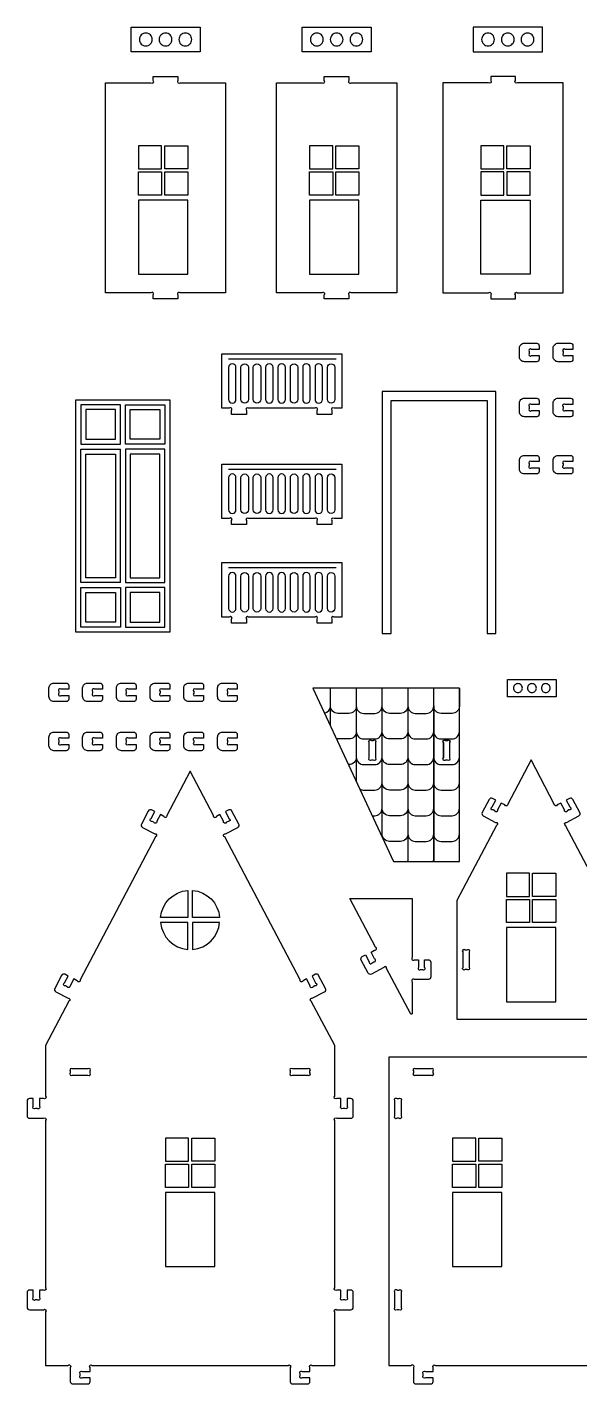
# Model space of a CAD drawing. Extents: x -873 to 1166, y -558 to 770.
# Drawn here: x -193 to 344, y -558 to 760 of the extents above; entities that cross this region are included whole.
import ezdxf

# ---------------------------------------------------------------- set-up
doc = ezdxf.new("R2010")
doc.units = 0
doc.header["$MEASUREMENT"] = 0
doc.layers.add('LAYER1', color=18, linetype='CONTINUOUS')

msp = doc.modelspace()

# ---------------------------------------------------------------- linework, layer by layer
at = {"layer": 'LAYER1'}
for points in [[(-91.7, 759.9), (-24.5, 759.9), (-24.5, 735.9), (-91.7, 735.9)], [(74.5, 759.9), (141.7, 759.9), (141.7, 735.9), (74.5, 735.9)], [(308, 759.9), (240.8, 759.9), (240.8, 735.9), (308, 735.9)], [(-62, 644.7), (-84.5, 644.7), (-84.5, 622.2), (-62, 622.2)], [(-59, 622.2), (-59, 644.7), (-36.5, 644.7), (-36.5, 622.2)], [(104.3, 644.7), (81.8, 644.7), (81.8, 622.2), (104.3, 622.2)], [(107.3, 622.2), (107.3, 644.7), (129.8, 644.7), (129.8, 622.2)], [(270.6, 622.2), (270.6, 644.7), (248.1, 644.7), (248.1, 622.2)], [(273.6, 644.7), (296.1, 644.7), (296.1, 622.2), (273.6, 622.2)], [(-84.5, 596.7), (-84.5, 619.2), (-62, 619.2), (-62, 596.7)], [(-36.5, 596.7), (-59, 596.7), (-59, 619.2), (-36.5, 619.2)], [(81.8, 596.7), (81.8, 619.2), (104.3, 619.2), (104.3, 596.7)], [(129.8, 596.7), (107.3, 596.7), (107.3, 619.2), (129.8, 619.2)], [(248.1, 596.7), (270.6, 596.7), (270.6, 619.2), (248.1, 619.2)], [(296.1, 596.7), (296.1, 619.2), (273.6, 619.2), (273.6, 596.7)], [(-84.5, 519.9), (-36.5, 519.9), (-36.5, 591.9), (-84.5, 591.9)], [(81.8, 519.9), (129.8, 519.9), (129.8, 591.9), (81.8, 591.9)], [(296.1, 519.9), (248.1, 519.9), (248.1, 591.9), (296.1, 591.9)], [(-54, 172.4), (-145.2, 172.4), (-145.2, 398), (-54, 398)], [(262.8, 170.9), (262.8, 406.1), (152.4, 406.1), (152.4, 170.9), (161.1, 170.9), (161.1, 397.4), (254.2, 397.4), (254.2, 170.9)], [(-140.4, 393.2), (-140.4, 354.8), (-102, 354.8), (-102, 393.2)], [(-135.6, 388.4), (-135.6, 359.6), (-106.8, 359.6), (-106.8, 388.4)], [(-97.2, 354.8), (-97.2, 393.2), (-58.8, 393.2), (-58.8, 354.8)], [(-92.4, 359.6), (-92.4, 388.4), (-63.6, 388.4), (-63.6, 359.6)], [(-135.6, 225.2), (-135.6, 345.2), (-106.8, 345.2), (-106.8, 225.2)], [(-97.2, 220.4), (-58.8, 220.4), (-58.8, 350), (-97.2, 350)], [(-92.4, 225.2), (-63.6, 225.2), (-63.6, 345.2), (-92.4, 345.2)], [(-140.4, 215.6), (-102, 215.6), (-102, 177.2), (-140.4, 177.2)], [(-97.2, 177.2), (-58.8, 177.2), (-58.8, 215.6), (-97.2, 215.6)], [(-135.6, 210.8), (-106.8, 210.8), (-106.8, 182), (-135.6, 182)], [(-92.4, 182), (-63.6, 182), (-63.6, 210.8), (-92.4, 210.8)], [(274.1, 126.4), (321.5, 126.4), (321.5, 109.5), (274.1, 109.5)], [(163.5, -50.3), (217.8, -50.3), (227.4, -50.3), (227.4, 117.8), (85.1, 117.8)], [(295.5, -61.8), (273, -61.8), (273, -84.3), (295.5, -84.3)], [(298.5, -84.3), (298.5, -61.8), (321, -61.8), (321, -84.3)], [(273, -109.8), (273, -87.3), (295.5, -87.3), (295.5, -109.8)], [(321, -109.8), (298.5, -109.8), (298.5, -87.3), (321, -87.3)], [(273, -186.7), (321, -186.7), (321, -114.6), (273, -114.6)], [(-35.7, -319), (-58.2, -319), (-58.2, -341.5), (-35.7, -341.5)], [(-32.7, -341.5), (-32.7, -319), (-10.2, -319), (-10.2, -341.5)], [(243.2, -319), (220.7, -319), (220.7, -341.5), (243.2, -341.5)], [(246.2, -341.5), (246.2, -319), (268.7, -319), (268.7, -341.5)], [(-58.2, -367), (-58.2, -344.5), (-35.7, -344.5), (-35.7, -367)], [(-10.2, -367), (-32.7, -367), (-32.7, -344.5), (-10.2, -344.5)], [(220.7, -367), (220.7, -344.5), (243.2, -344.5), (243.2, -367)], [(268.7, -367), (246.2, -367), (246.2, -344.5), (268.7, -344.5)], [(-58.2, -443.8), (-10.2, -443.8), (-10.2, -371.8), (-58.2, -371.8)], [(220.7, -443.8), (268.7, -443.8), (268.7, -371.8), (220.7, -371.8)]]:
    msp.add_lwpolyline(points, close=True, dxfattribs=at)
for points in [[(-77.3, 754.1, 0.414214), (-83.6, 747.9, 0.414214), (-77.3, 741.7, 0.414214), (-71.1, 747.9, 0.414214)], [(-58.1, 754.1, 0.414214), (-64.4, 747.9, 0.414214), (-58.1, 741.7, 0.414214), (-51.9, 747.9, 0.414214)], [(-38.9, 754.1, 0.414214), (-45.2, 747.9, 0.414214), (-38.9, 741.7, 0.414214), (-32.7, 747.9, 0.414214)], [(88.9, 754.1, 0.414214), (82.7, 747.9, 0.414214), (88.9, 741.7, 0.414214), (95.1, 747.9, 0.414214)], [(108.1, 754.1, 0.414214), (101.9, 747.9, 0.414214), (108.1, 741.7, 0.414214), (114.3, 747.9, 0.414214)], [(127.3, 754.1, 0.414214), (121.1, 747.9, 0.414214), (127.3, 741.7, 0.414214), (133.5, 747.9, 0.414214)], [(255.2, 754.1, 0.414214), (249, 747.9, 0.414214), (255.2, 741.7, 0.414214), (261.4, 747.9, 0.414214)], [(274.4, 754.1, 0.414214), (268.2, 747.9, 0.414214), (274.4, 741.7, 0.414214), (280.6, 747.9, 0.414214)], [(293.6, 754.1, 0.414214), (287.4, 747.9, 0.414214), (293.6, 741.7, 0.414214), (299.8, 747.9, 0.414214)], [(-116.5, 705.9), (-72.3, 705.9, 1), (-70.1, 708), (-70.1, 711.9), (-46.1, 711.9), (-46.1, 708, 1), (-44, 705.9), (0.2, 705.9), (0.2, 501.9), (-44, 501.9, 1), (-46.1, 499.8), (-46.1, 495.9), (-70.1, 495.9), (-70.1, 499.8, 1), (-72.3, 501.9), (-116.5, 501.9)], [(49.8, 705.9), (94, 705.9, 1), (96.1, 708), (96.1, 711.9), (120.1, 711.9), (120.1, 708, 1), (122.3, 705.9), (166.5, 705.9), (166.5, 501.9), (122.3, 501.9, 1), (120.1, 499.8), (120.1, 495.9), (96.1, 495.9), (96.1, 499.8, 1), (94, 501.9), (49.8, 501.9)], [(328.1, 705.9), (283.9, 705.9, -1), (281.8, 708), (281.8, 711.9), (257.8, 711.9), (257.8, 708, -1), (255.6, 705.9), (211.4, 705.9), (211.4, 501.9), (255.6, 501.9, -1), (257.8, 499.8), (257.8, 495.9), (281.8, 495.9), (281.8, 499.8, -1), (283.9, 501.9), (328.1, 501.9)], [(302.5, 434.9), (290.5, 434.9, -0.414214), (285.7, 439.7), (285.7, 448.1, -0.414214), (290.5, 452.9), (302.5, 452.9, -0.414214), (304.9, 450.5), (304.9, 446.9), (297.4, 446.9, 1), (295.3, 444.8), (295.3, 443, 1), (297.4, 440.9), (304.9, 440.9), (304.9, 437.3, -0.414214)], [(335.3, 434.9), (323.3, 434.9, -0.414214), (318.5, 439.7), (318.5, 448.1, -0.414214), (323.3, 452.9), (335.3, 452.9, -0.414214), (337.7, 450.5), (337.7, 446.9), (330.2, 446.9, 1), (328.1, 444.8), (328.1, 443, 1), (330.2, 440.9), (337.7, 440.9), (337.7, 437.3, -0.414214)], [(6, 383.8), (6, 387.7, 1), (3.8, 389.8), (-3.6, 389.8), (-3.6, 442.6), (113.1, 442.6), (113.1, 389.8), (105.6, 389.8, 1), (103.5, 387.7), (103.5, 383.8), (89.1, 383.8), (89.1, 387.7, 1), (87, 389.8), (22.5, 389.8, 1), (20.4, 387.7), (20.4, 383.8)], [(10.3, 398.2), (10.3, 429.4, 1), (3.1, 429.4), (3.1, 398.2, 1)], [(15.1, 398.2), (15.1, 429.4, -1), (22.3, 429.4), (22.3, 398.2, -1)], [(27.1, 398.2), (27.1, 429.4, -1), (34.3, 429.4), (34.3, 398.2, -1)], [(46.3, 398.2), (46.3, 429.4, 1), (39.1, 429.4), (39.1, 398.2, 1)], [(58.3, 398.2), (58.3, 429.4, 1), (51.1, 429.4), (51.1, 398.2, 1)], [(63.1, 398.2), (63.1, 429.4, -1), (70.3, 429.4), (70.3, 398.2, -1)], [(82.3, 398.2), (82.3, 429.4, 1), (75.1, 429.4), (75.1, 398.2, 1)], [(94.3, 398.2), (94.3, 429.4, 1), (87.1, 429.4), (87.1, 398.2, 1)], [(99.1, 398.2), (99.1, 429.4, -1), (106.3, 429.4), (106.3, 398.2, -1)], [(302.5, 381.5), (290.5, 381.5, -0.414214), (285.7, 386.3), (285.7, 394.7, -0.414214), (290.5, 399.5), (302.5, 399.5, -0.414214), (304.9, 397.1), (304.9, 393.5), (297.4, 393.5, 1), (295.3, 391.3), (295.3, 389.6, 1), (297.4, 387.5), (304.9, 387.5), (304.9, 383.9, -0.414214)], [(335.3, 381.5), (323.3, 381.5, -0.414214), (318.5, 386.3), (318.5, 394.7, -0.414214), (323.3, 399.5), (335.3, 399.5, -0.414214), (337.7, 397.1), (337.7, 393.5), (330.2, 393.5, 1), (328.1, 391.3), (328.1, 389.6, 1), (330.2, 387.5), (337.7, 387.5), (337.7, 383.9, -0.414214)], [(302.5, 325.9), (290.5, 325.9, -0.414214), (285.7, 330.7), (285.7, 339.1, -0.414214), (290.5, 343.9), (302.5, 343.9, -0.414214), (304.9, 341.5), (304.9, 337.9), (297.4, 337.9, 1), (295.3, 335.8), (295.3, 334.1, 1), (297.4, 331.9), (304.9, 331.9), (304.9, 328.3, -0.414214)], [(335.3, 325.9), (323.3, 325.9, -0.414214), (318.5, 330.7), (318.5, 339.1, -0.414214), (323.3, 343.9), (335.3, 343.9, -0.414214), (337.7, 341.5), (337.7, 337.9), (330.2, 337.9, 1), (328.1, 335.8), (328.1, 334.1, 1), (330.2, 331.9), (337.7, 331.9), (337.7, 328.3, -0.414214)], [(6, 276.7), (6, 280.6, 1), (3.8, 282.7), (-3.6, 282.7), (-3.6, 335.5), (113.1, 335.5), (113.1, 282.7), (105.6, 282.7, 1), (103.5, 280.6), (103.5, 276.7), (89.1, 276.7), (89.1, 280.6, 1), (87, 282.7), (22.5, 282.7, 1), (20.4, 280.6), (20.4, 276.7)], [(10.3, 291.1), (10.3, 322.3, 1), (3.1, 322.3), (3.1, 291.1, 1)], [(15.1, 291.1), (15.1, 322.3, -1), (22.3, 322.3), (22.3, 291.1, -1)], [(27.1, 291.1), (27.1, 322.3, -1), (34.3, 322.3), (34.3, 291.1, -1)], [(46.3, 291.1), (46.3, 322.3, 1), (39.1, 322.3), (39.1, 291.1, 1)], [(58.3, 291.1), (58.3, 322.3, 1), (51.1, 322.3), (51.1, 291.1, 1)], [(63.1, 291.1), (63.1, 322.3, -1), (70.3, 322.3), (70.3, 291.1, -1)], [(82.3, 291.1), (82.3, 322.3, 1), (75.1, 322.3), (75.1, 291.1, 1)], [(94.3, 291.1), (94.3, 322.3, 1), (87.1, 322.3), (87.1, 291.1, 1)], [(99.1, 291.1), (99.1, 322.3, -1), (106.3, 322.3), (106.3, 291.1, -1)], [(6, 181), (6, 184.8, 1), (3.8, 187), (-3.6, 187), (-3.6, 239.8), (113.1, 239.8), (113.1, 187), (105.6, 187, 1), (103.5, 184.8), (103.5, 181), (89.1, 181), (89.1, 184.8, 1), (87, 187), (22.5, 187, 1), (20.4, 184.8), (20.4, 181)], [(10.3, 195.4), (10.3, 226.6, 1), (3.1, 226.6), (3.1, 195.4, 1)], [(15.1, 195.4), (15.1, 226.6, -1), (22.3, 226.6), (22.3, 195.4, -1)], [(27.1, 195.4), (27.1, 226.6, -1), (34.3, 226.6), (34.3, 195.4, -1)], [(46.3, 195.4), (46.3, 226.6, 1), (39.1, 226.6), (39.1, 195.4, 1)], [(58.3, 195.4), (58.3, 226.6, 1), (51.1, 226.6), (51.1, 195.4, 1)], [(63.1, 195.4), (63.1, 226.6, -1), (70.3, 226.6), (70.3, 195.4, -1)], [(82.3, 195.4), (82.3, 226.6, 1), (75.1, 226.6), (75.1, 195.4, 1)], [(94.3, 195.4), (94.3, 226.6, 1), (87.1, 226.6), (87.1, 195.4, 1)], [(99.1, 195.4), (99.1, 226.6, -1), (106.3, 226.6), (106.3, 195.4, -1)], [(-154.6, 104.9), (-166.6, 104.9, -0.414214), (-171.4, 109.7), (-171.4, 118.1, -0.414214), (-166.6, 122.9), (-154.6, 122.9, -0.414214), (-152.2, 120.5), (-152.2, 116.9), (-159.7, 116.9, 1), (-161.8, 114.7), (-161.8, 113, 1), (-159.7, 110.9), (-152.2, 110.9), (-152.2, 107.3, -0.414214)], [(-121.9, 104.9), (-133.9, 104.9, -0.414214), (-138.7, 109.7), (-138.7, 118.1, -0.414214), (-133.9, 122.9), (-121.9, 122.9, -0.414214), (-119.5, 120.5), (-119.5, 116.9), (-126.9, 116.9, 1), (-129.1, 114.7), (-129.1, 113, 1), (-126.9, 110.9), (-119.5, 110.9), (-119.5, 107.3, -0.414214)], [(-89.1, 104.9), (-101.1, 104.9, -0.414214), (-105.9, 109.7), (-105.9, 118.1, -0.414214), (-101.1, 122.9), (-89.1, 122.9, -0.414214), (-86.7, 120.5), (-86.7, 116.9), (-94.2, 116.9, 1), (-96.3, 114.7), (-96.3, 113, 1), (-94.2, 110.9), (-86.7, 110.9), (-86.7, 107.3, -0.414214)], [(-56.3, 104.9), (-68.3, 104.9, -0.414214), (-73.1, 109.7), (-73.1, 118.1, -0.414214), (-68.3, 122.9), (-56.3, 122.9, -0.414214), (-53.9, 120.5), (-53.9, 116.9), (-61.4, 116.9, 1), (-63.5, 114.7), (-63.5, 113, 1), (-61.4, 110.9), (-53.9, 110.9), (-53.9, 107.3, -0.414214)], [(-23.6, 104.9), (-35.6, 104.9, -0.414214), (-40.4, 109.7), (-40.4, 118.1, -0.414214), (-35.6, 122.9), (-23.6, 122.9, -0.414214), (-21.2, 120.5), (-21.2, 116.9), (-28.7, 116.9, 1), (-30.8, 114.7), (-30.8, 113, 1), (-28.7, 110.9), (-21.2, 110.9), (-21.2, 107.3, -0.414214)], [(9.2, 104.9), (-2.8, 104.9, -0.414214), (-7.6, 109.7), (-7.6, 118.1, -0.414214), (-2.8, 122.9), (9.2, 122.9, -0.414214), (11.6, 120.5), (11.6, 116.9), (4.1, 116.9, 1), (2, 114.7), (2, 113, 1), (4.1, 110.9), (11.6, 110.9), (11.6, 107.3, -0.414214)], [(284.2, 122.3, 0.414214), (279.9, 118, 0.414214), (284.2, 113.6, 0.414214), (288.6, 118, 0.414214)], [(297.8, 122.3, 0.414214), (293.4, 118, 0.414214), (297.8, 113.6, 0.414214), (302.2, 118, 0.414214)], [(311.3, 122.3, 0.414214), (307, 118, 0.414214), (311.3, 113.6, 0.414214), (315.7, 118, 0.414214)], [(-154.6, 57.2), (-166.6, 57.2, -0.414214), (-171.4, 62), (-171.4, 70.4, -0.414214), (-166.6, 75.2), (-154.6, 75.2, -0.414214), (-152.2, 72.8), (-152.2, 69.2), (-159.7, 69.2, 1), (-161.8, 67.1), (-161.8, 65.3, 1), (-159.7, 63.2), (-152.2, 63.2), (-152.2, 59.6, -0.414214)], [(-121.9, 57.2), (-133.9, 57.2, -0.414214), (-138.7, 62), (-138.7, 70.4, -0.414214), (-133.9, 75.2), (-121.9, 75.2, -0.414214), (-119.5, 72.8), (-119.5, 69.2), (-126.9, 69.2, 1), (-129.1, 67.1), (-129.1, 65.3, 1), (-126.9, 63.2), (-119.5, 63.2), (-119.5, 59.6, -0.414214)], [(-89.1, 57.2), (-101.1, 57.2, -0.414214), (-105.9, 62), (-105.9, 70.4, -0.414214), (-101.1, 75.2), (-89.1, 75.2, -0.414214), (-86.7, 72.8), (-86.7, 69.2), (-94.2, 69.2, 1), (-96.3, 67.1), (-96.3, 65.3, 1), (-94.2, 63.2), (-86.7, 63.2), (-86.7, 59.6, -0.414214)], [(-56.3, 57.2), (-68.3, 57.2, -0.414214), (-73.1, 62), (-73.1, 70.4, -0.414214), (-68.3, 75.2), (-56.3, 75.2, -0.414214), (-53.9, 72.8), (-53.9, 69.2), (-61.4, 69.2, 1), (-63.5, 67.1), (-63.5, 65.3, 1), (-61.4, 63.2), (-53.9, 63.2), (-53.9, 59.6, -0.414214)], [(-23.6, 57.2), (-35.6, 57.2, -0.414214), (-40.4, 62), (-40.4, 70.4, -0.414214), (-35.6, 75.2), (-23.6, 75.2, -0.414214), (-21.2, 72.8), (-21.2, 69.2), (-28.7, 69.2, 1), (-30.8, 67.1), (-30.8, 65.3, 1), (-28.7, 63.2), (-21.2, 63.2), (-21.2, 59.6, -0.414214)], [(9.2, 57.2), (-2.8, 57.2, -0.414214), (-7.6, 62), (-7.6, 70.4, -0.414214), (-2.8, 75.2), (9.2, 75.2, -0.414214), (11.6, 72.8), (11.6, 69.2), (4.1, 69.2, 1), (2, 67.1), (2, 65.3, 1), (4.1, 63.2), (11.6, 63.2), (11.6, 59.6, -0.414214)], [(145.8, 65), (145.8, 50.1, -1), (143.7, 48), (141.9, 48, -1), (139.8, 50.1), (139.8, 65, -1), (141.9, 67.2), (143.7, 67.2, -1)], [(217.8, 65), (217.8, 50.1, -1), (215.7, 48), (214, 48, -1), (211.8, 50.1), (211.8, 65, -1), (214, 67.2), (215.7, 67.2, -1)], [(-80.6, -17.3), (-68.7, -23.6, -1), (-67.8, -26.5), (-141.1, -165.4, -1), (-143.9, -166.3), (-147.4, -164.5), (-150.9, -171.1, -1), (-153.7, -172), (-155.3, -171.2, -1), (-156.2, -168.3), (-152.7, -161.7), (-155.9, -160, 0.414214), (-159.1, -161), (-165.8, -173.7, 0.414214), (-164.8, -177), (-152.9, -183.3, -1), (-152, -186.1), (-174.7, -229), (-174.7, -278.4, -1), (-176.8, -280.6), (-180.7, -280.6), (-180.7, -288, -1), (-182.8, -290.2), (-184.5, -290.2, -1), (-186.7, -288), (-186.7, -280.6), (-190.3, -280.6, 0.414214), (-192.7, -283), (-192.7, -297.4, 0.414214), (-190.3, -299.8), (-176.8, -299.8, -1), (-174.7, -301.9), (-174.7, -464.4, -1), (-176.8, -466.6), (-180.7, -466.6), (-180.7, -474, -1), (-182.8, -476.2), (-184.5, -476.2, -1), (-186.7, -474), (-186.7, -466.6), (-190.3, -466.6, 0.414214), (-192.7, -469), (-192.7, -483.4, 0.414214), (-190.3, -485.8), (-176.8, -485.8, -1), (-174.7, -487.9), (-174.7, -539.8), (-152.8, -539.8, -1), (-150.7, -541.9), (-150.7, -555.4, 0.414214), (-148.3, -557.8), (-133.9, -557.8, 0.414214), (-131.5, -555.4), (-131.5, -551.8), (-138.9, -551.8, -1), (-141.1, -549.6), (-141.1, -547.9, -1), (-138.9, -545.8), (-131.5, -545.8), (-131.5, -541.9, -1), (-129.3, -539.8), (60.9, -539.8, -1), (63, -541.9), (63, -555.4, 0.414214), (65.4, -557.8), (79.8, -557.8, 0.414214), (82.2, -555.4), (82.2, -551.8), (74.7, -551.8, -1), (72.6, -549.6), (72.6, -547.9, -1), (74.7, -545.8), (82.2, -545.8), (82.2, -541.9, -1), (84.3, -539.8), (106.2, -539.8), (106.2, -487.9, -1), (108.3, -485.8), (121.8, -485.8, 0.414214), (124.2, -483.4), (124.2, -469, 0.414214), (121.8, -466.6), (118.2, -466.6), (118.2, -474, -1), (116.1, -476.2), (114.3, -476.2, -1), (112.2, -474), (112.2, -466.6), (108.3, -466.6, -1), (106.2, -464.4), (106.2, -301.9, -1), (108.3, -299.8), (121.8, -299.8, 0.414214), (124.2, -297.4), (124.2, -283, 0.414214), (121.8, -280.6), (118.2, -280.6), (118.2, -288, -1), (116.1, -290.2), (114.3, -290.2, -1), (112.2, -288), (112.2, -280.6), (108.3, -280.6, -1), (106.2, -278.4), (106.2, -229), (83.5, -186.1, -1), (84.4, -183.3), (96.4, -177, 0.414214), (97.4, -173.7), (90.6, -161, 0.414214), (87.4, -160), (84.2, -161.7), (87.7, -168.3, -1), (86.8, -171.2), (85.3, -172, -1), (82.4, -171.1), (78.9, -164.5), (75.5, -166.3, -1), (72.6, -165.4), (-0.7, -26.5, -1), (0.2, -23.6), (12.1, -17.3, 0.414214), (13.1, -14.1), (6.4, -1.4, 0.414214), (3.2, -0.4), (0, -2), (3.5, -8.6, -1), (2.6, -11.5), (1, -12.3, -1), (-1.8, -11.4), (-5.3, -4.8), (-8.7, -6.6, -1), (-11.6, -5.8), (-34.2, 37.2), (-56.9, -5.8, -1), (-59.7, -6.6), (-63.2, -4.8), (-66.7, -11.4, -1), (-69.5, -12.3), (-71.1, -11.5, -1), (-72, -8.6), (-68.5, -2), (-71.7, -0.4, 0.414214), (-74.9, -1.4), (-81.6, -14.1, 0.414214)], [(-36.6, -78.5), (-36.6, -104.8), (-62.9, -104.8, -0.366118)], [(-31.8, -78.5, -0.366118), (-5.6, -104.8), (-31.8, -104.8)], [(181.6, -86.5), (181.6, -143.7, 1), (183.7, -145.8), (187.6, -145.8), (187.6, -153.3, 1), (189.7, -155.4), (191.5, -155.4, 1), (193.6, -153.3), (193.6, -145.8), (197.2, -145.8, -0.414214), (199.6, -148.2), (199.6, -162.6, -0.414214), (197.2, -165), (183.7, -165, 1), (181.6, -167.2), (181.6, -197.8, -0.782614), (179.8, -198.2), (156.7, -154.4, 1), (153.9, -153.5), (141.9, -159.8, -0.414214), (138.7, -158.8), (132, -146.1, -0.414214), (133, -142.8), (136.1, -141.2), (139.6, -147.8, 1), (142.5, -148.7), (144.1, -147.8, 1), (145, -145), (141.5, -138.4), (144.9, -136.5, 1), (145.8, -133.7), (120.9, -86.5), (141.6, -86.5), (160.9, -86.5)], [(-36.6, -135.9), (-36.6, -109.6), (-62.9, -109.6, 0.366118)], [(-31.8, -135.9, 0.366118), (-5.6, -109.6), (-31.8, -109.6)], [(236.9, -138.3), (236.9, -153.3, -1), (234.8, -155.4), (233.1, -155.4, -1), (230.9, -153.3), (230.9, -138.3, -1), (233.1, -136.2), (234.8, -136.2, -1)], [(-148.5, -257.8), (-133.6, -257.8, 1), (-131.5, -255.6), (-131.5, -253.9, 1), (-133.6, -251.8), (-148.5, -251.8, 1), (-150.7, -253.9), (-150.7, -255.6, 1)], [(65.1, -257.8), (80.1, -257.8, 1), (82.2, -255.6), (82.2, -253.9, 1), (80.1, -251.8), (65.1, -251.8, 1), (63, -253.9), (63, -255.6, 1)], [(184.8, -257.8), (199.8, -257.8, 1), (201.9, -255.6), (201.9, -253.9, 1), (199.8, -251.8), (184.8, -251.8, 1), (182.7, -253.9), (182.7, -255.6, 1)], [(170.7, -282.7), (170.7, -297.6, -1), (168.6, -299.8), (166.8, -299.8, -1), (164.7, -297.6), (164.7, -282.7, -1), (166.8, -280.6), (168.6, -280.6, -1)], [(170.7, -468.7), (170.7, -483.6, -1), (168.6, -485.8), (166.8, -485.8, -1), (164.7, -483.6), (164.7, -468.7, -1), (166.8, -466.6), (168.6, -466.6, -1)]]:
    msp.add_lwpolyline(points, format="xyb", close=True, dxfattribs=at)
for points in [[(2.9, 437.8), (107.5, 437.8)], [(-102, 220.4), (-140.4, 220.4), (-140.4, 350), (-102, 350)], [(-102, 220.4), (-102, 350)], [(2.9, 330.7), (107.5, 330.7)], [(2.9, 235), (107.5, 235)], [(102.1, 81.2), (102.1, 100.6)], [(215.7, 67.2), (214, 67.2)], [(211.8, 65), (211.8, 50.1)], [(217.8, 65), (217.8, 50.1)], [(127.2, 50.9), (127.2, 27.5)], [(127.2, 50.9), (127.2, 27.5)], [(215.7, 48), (214, 48)], [(152.3, -26.2), (152.3, -23.7)], [(152.3, -26.2), (152.3, -23.7)]]:
    msp.add_lwpolyline(points, dxfattribs=at)
for points in [[(96.4, 93.6, 0.356178), (102.1, 100.6), (102.1, 117.8)], [(127.2, 117.8), (127.2, 100.6, -0.414214), (120, 93.4), (109.3, 93.4, -0.414214), (102.1, 100.6), (102.1, 117.8)], [(127.2, 117.8), (127.2, 100.6, 0.414214), (134.4, 93.4), (145.1, 93.4, 0.414214), (152.3, 100.6), (152.3, 117.8)], [(177.3, 117.8), (177.3, 100.6, -0.414214), (170.1, 93.4), (159.5, 93.4, -0.414214), (152.3, 100.6), (152.3, 117.8)], [(177.3, 117.8), (177.3, 100.6, 0.414214), (184.5, 93.4), (195.2, 93.4, 0.414214), (202.4, 100.6), (202.4, 117.8)], [(227.4, 117.8), (227.4, 100.6, -0.414214), (220.2, 93.4), (209.6, 93.4, -0.414214), (202.4, 100.6), (202.4, 117.8)], [(127.2, 100.6), (127.2, 75.8, -0.414214), (120, 68.6), (109.3, 68.6, -0.047441), (108, 68.7)], [(127.2, 100.6), (127.2, 75.8, 0.414214), (134.4, 68.6), (145.1, 68.6, 0.414214), (152.3, 75.8), (152.3, 100.6)], [(177.3, 100.6), (177.3, 75.8, -0.414214), (170.1, 68.6), (159.5, 68.6, -0.414214), (152.3, 75.8), (152.3, 100.6)], [(177.3, 100.6), (177.3, 75.8, 0.414214), (184.5, 68.6), (195.2, 68.6, 0.414214), (202.4, 75.8), (202.4, 100.6)], [(202.4, 100.6), (202.4, 75.8, 0.414214), (209.6, 68.6), (220.2, 68.6, 0.414214), (227.4, 75.8), (227.4, 100.6)], [(127.2, 75.8), (127.2, 50.9, -0.414214), (120, 43.7), (119.6, 43.7)], [(127.2, 75.8), (127.2, 50.9, 0.414214), (134.4, 43.7), (145.1, 43.7, 0.414214), (152.3, 50.9), (152.3, 75.8)], [(177.3, 75.8), (177.3, 50.9, -0.414214), (170.1, 43.7), (159.5, 43.7, -0.414214), (152.3, 50.9), (152.3, 75.8)], [(177.3, 75.8), (177.3, 50.9, 0.414214), (184.5, 43.7), (195.2, 43.7, 0.414214), (202.4, 50.9), (202.4, 75.8)], [(202.4, 75.8), (202.4, 50.9, 0.414214), (209.6, 43.7), (220.2, 43.7, 0.414214), (227.4, 50.9), (227.4, 75.8)], [(130.8, 19.8, 0.13254), (134.4, 18.9), (145.1, 18.9, 0.414214), (152.3, 26.1), (152.3, 50.9)], [(177.3, 50.9), (177.3, 26.1, -0.414214), (170.1, 18.9), (159.5, 18.9, -0.414214), (152.3, 26.1), (152.3, 50.9)], [(177.3, 50.9), (177.3, 26.1, 0.414214), (184.5, 18.9), (195.2, 18.9, 0.414214), (202.4, 26.1), (202.4, 50.9)], [(202.4, 50.9), (202.4, 26.1, 0.414214), (209.6, 18.9), (220.2, 18.9, 0.414214), (227.4, 26.1), (227.4, 50.9)], [(369, -88.3), (330.6, -15.4, -1), (331.5, -12.5), (343.4, -6.2, 0.414214), (344.4, -2.9), (337.7, 9.8, 0.414214), (334.4, 10.8), (331.2, 9.1), (334.7, 2.5, -1), (333.8, -0.4), (332.3, -1.2, -1), (329.4, -0.3), (325.9, 6.3), (322.5, 4.5, -1), (319.6, 5.4), (297, 48.3), (274.3, 5.4, -1), (271.5, 4.5), (268, 6.3), (264.5, -0.3, -1), (261.7, -1.2), (260.1, -0.4, -1), (259.2, 2.5), (262.7, 9.1), (259.5, 10.8, 0.414214), (256.3, 9.8), (249.6, -2.9, 0.414214), (250.6, -6.2), (262.5, -12.5, -1), (263.4, -15.4), (224.9, -88.3), (224.9, -203.4), (369, -203.4)], [(142.8, -6), (145.1, -6, 0.414214), (152.3, 1.2), (152.3, 26.1)], [(177.3, 26.1), (177.3, 1.2, -0.414214), (170.1, -6), (159.5, -6, -0.414214), (152.3, 1.2), (152.3, 26.1)], [(177.3, 26.1), (177.3, 1.2, 0.414214), (184.5, -6), (195.2, -6, 0.414214), (202.4, 1.2), (202.4, 26.1)], [(202.4, 26.1), (202.4, 1.2, 0.414214), (209.6, -6), (220.2, -6, 0.414214), (227.4, 1.2), (227.4, 26.1)], [(152, -25.6, 0.0694), (152.3, -23.7), (152.3, 1.2)], [(177.3, 1.2), (177.3, -23.7, -0.414214), (170.1, -30.9), (159.5, -30.9, -0.414214), (152.3, -23.7), (152.3, 1.2)], [(177.3, 1.2), (177.3, -23.7, 0.414214), (184.5, -30.9), (195.2, -30.9, 0.414214), (202.4, -23.7), (202.4, 1.2)], [(202.4, 1.2), (202.4, -23.7, 0.414214), (209.6, -30.9), (220.2, -30.9, 0.414214), (227.4, -23.7), (227.4, 1.2)], [(177.3, -23.7), (177.3, -48.5, -0.062017), (177.1, -50.3)], [(177.3, -23.7), (177.3, -48.5, 0.062017), (177.5, -50.3)], [(202.2, -50.3, 0.062017), (202.4, -48.5), (202.4, -23.7)], [(202.4, -23.7), (202.4, -48.5, 0.062017), (202.6, -50.3)], [(227.2, -50.3, 0.062017), (227.4, -48.5), (227.4, -23.7)], [(475.7, -240.4), (158.7, -240.4), (158.7, -539.8), (180.6, -539.8, -1), (182.7, -541.9), (182.7, -555.4, 0.414214), (185.1, -557.8), (199.5, -557.8, 0.414214), (201.9, -555.4), (201.9, -551.8), (194.4, -551.8, -1), (192.3, -549.6), (192.3, -547.9, -1), (194.4, -545.8), (201.9, -545.8), (201.9, -541.9, -1), (204, -539.8), (761.4, -539.8, -1)]]:
    msp.add_lwpolyline(points, format="xyb", dxfattribs=at)

doc.saveas('drawing.dxf')
